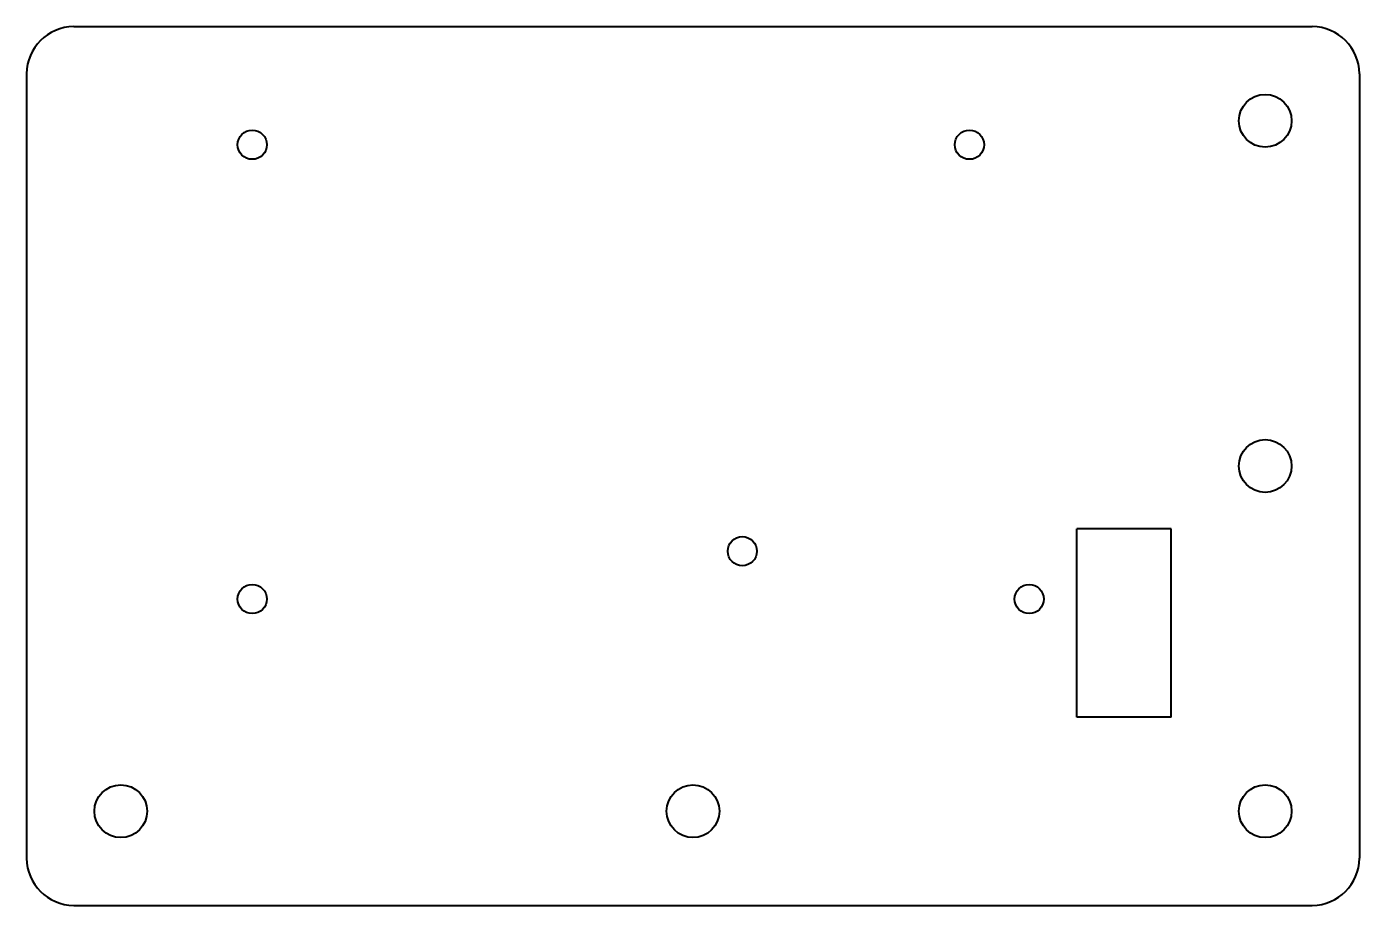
# Model space of a CAD drawing. Header units: inches. Extents: x -61 to 81, y -57 to 37.
import ezdxf

# ---------------------------------------------------------------- set-up
doc = ezdxf.new("R2010")
doc.units = ezdxf.units.IN
doc.header["$MEASUREMENT"] = 0
doc.layers.add('Visible', color=7, linetype='Continuous', lineweight=40)

msp = doc.modelspace()

# ---------------------------------------------------------------- linework, layer by layer
at = {"layer": 'Visible'}
for p, q in [((-55.8, 36.67, 6), (75.8, 36.67, 6)), ((-60.8, 31.67, 6), (-60.8, -51.67, 6)), ((80.8, 31.67, 6), (80.8, -51.67, 6)), ((50.8, -36.67, 6), (50.8, -16.67, 6)), ((60.8, -16.67, 6), (50.8, -16.67, 6)), ((60.8, -36.67, 6), (60.8, -16.67, 6)), ((60.8, -36.67, 6), (50.8, -36.67, 6)), ((-55.8, -56.67, 6), (75.8, -56.67, 6))]:
    msp.add_line(p, q, dxfattribs=at)
for centre, radius in [((70.8, 26.67, 6), 2.8), ((-36.83, 24.13, 6), 1.55), ((39.37, 24.13, 6), 1.55), ((70.8, -10, 6), 2.8), ((15.24, -19.05, 6), 1.55), ((-36.83, -24.13, 6), 1.55), ((45.72, -24.13, 6), 1.55), ((-50.8, -46.67, 6), 2.8), ((10, -46.67, 6), 2.8), ((70.8, -46.67, 6), 2.8)]:
    msp.add_circle(centre, radius, dxfattribs=at)
for centre, start, end in [((-55.8, 31.67, 6), 90, 180), ((75.8, 31.67, 6), 0, 90), ((-55.8, -51.67, 6), 180, 270), ((75.8, -51.67, 6), 270, 0)]:
    msp.add_arc(centre, 5, start, end, dxfattribs=at)

doc.saveas('drawing.dxf')
